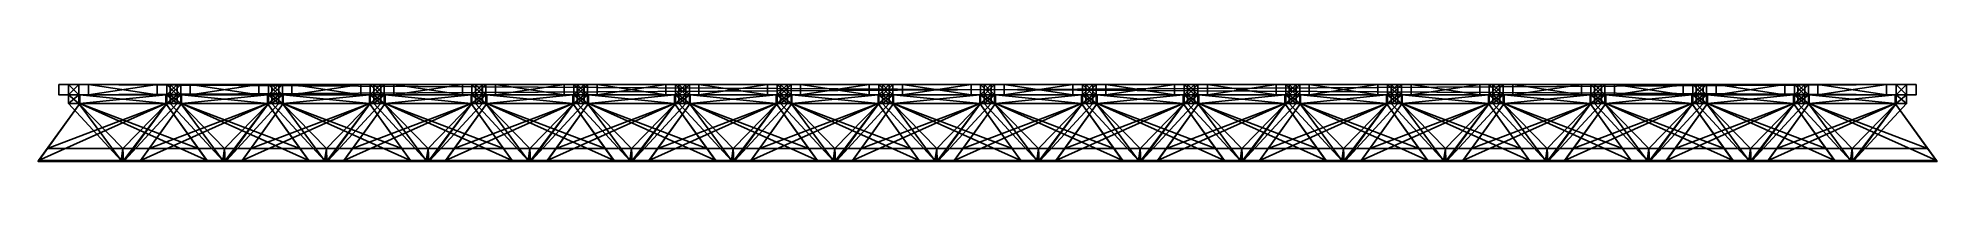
# Model space of a CAD drawing. Header units: millimetres. Extents: x 336 to 2520, y 421 to 510.
import ezdxf

# ---------------------------------------------------------------- set-up
doc = ezdxf.new("R2010")
doc.units = ezdxf.units.MM
doc.header["$LTSCALE"] = 25.4
doc.layers.get('0').update_dxf_attribs({"true_color": 0xffffff})
doc.layers.add('PET FELT', color=7, linetype='Continuous', true_color=0xaa4400)

# ---------------------------------------------------------------- blocks, each defined once
blk = doc.blocks.new('pozadina dragona')
at = {"layer": 'PET FELT', "color": 0}
for p, q in [((0, 12, -50), (0, 12, 3423)), ((0, 12, 3423), (2136, 12, 3423)), ((2136, 12, -50), (0, 12, -50)), ((0, 0, 3423), (0, 12, 3423)), ((0, 12, -50), (0, 12, 3423)), ((0, 0, -50), (0, 12, -50)), ((0, 12, 3423), (2136, 12, 3423)), ((0, 0, 3423), (0, 12, 3423)), ((0, 0, -50), (0, 12, -50)), ((2136, 12, -50), (0, 12, -50)), ((0, 0, -50), (0, 0, 3423)), ((2136, 0, -50), (0, 0, -50)), ((0, 0, 3423), (2136, 0, 3423)), ((0, 0, -50), (0, 0, 3423)), ((0, 0, 3423), (2136, 0, 3423)), ((2136, 0, -50), (0, 0, -50)), ((2136, 0, -50), (2136, 12, -50)), ((2136, 12, 3423), (2136, 12, -50)), ((2136, 0, 3423), (2136, 12, 3423)), ((2136, 12, 3423), (2136, 12, -50)), ((2136, 0, 3423), (2136, 12, 3423)), ((2136, 0, -50), (2136, 12, -50)), ((2136, 0, 3423), (2136, 0, -50)), ((2136, 0, 3423), (2136, 0, -50))]:
    blk.add_line(p, q, dxfattribs=at)
mesh = blk.add_polyface(dxfattribs=at)
corners = [(0, 12, 3423), (2136, 12, -50), (0, 12, -50), (2136, 12, 3423)]
mesh.append_faces([[corners[k] for k in face] for face in [(0, 1, 2), (1, 0, 3)]], dxfattribs={"vtx0": -1, "color": 0})
mesh = blk.add_polyface(dxfattribs=at)
corners = [(0, 12, 3423), (0, 0, -50), (0, 0, 3423), (0, 12, -50)]
mesh.append_faces([[corners[k] for k in face] for face in [(0, 1, 2), (1, 0, 3)]], dxfattribs={"vtx0": -1, "color": 0})
mesh = blk.add_polyface(dxfattribs=at)
corners = [(2136, 0, 3423), (0, 12, 3423), (0, 0, 3423), (2136, 12, 3423)]
mesh.append_faces([[corners[k] for k in face] for face in [(0, 1, 2), (1, 0, 3)]], dxfattribs={"vtx0": -1, "color": 0})
mesh = blk.add_polyface(dxfattribs=at)
corners = [(2136, 12, -50), (0, 0, -50), (0, 12, -50), (2136, 0, -50)]
mesh.append_faces([[corners[k] for k in face] for face in [(0, 1, 2), (1, 0, 3)]], dxfattribs={"vtx0": -1, "color": 0})
mesh = blk.add_polyface(dxfattribs=at)
corners = [(2136, 0, 3423), (0, 0, -50), (2136, 0, -50), (0, 0, 3423)]
mesh.append_faces([[corners[k] for k in face] for face in [(0, 1, 2), (1, 0, 3)]], dxfattribs={"vtx0": -1, "color": 0})
mesh = blk.add_polyface(dxfattribs=at)
corners = [(2136, 12, -50), (2136, 0, 3423), (2136, 0, -50), (2136, 12, 3423)]
mesh.append_faces([[corners[k] for k in face] for face in [(0, 1, 2), (1, 0, 3)]], dxfattribs={"vtx0": -1, "color": 0})
blk = doc.blocks.new('dragon pero')
at = {"color": 0}
for p, q in [((0, 76.7, 137.1), (0, 88.7, 137.1)), ((0, 88.7, 58.1), (0, 88.7, 137.1)), ((0, 76.7, 58.1), (0, 88.7, 58.1)), ((0, 76.7, 58.1), (0, 88.7, 58.1)), ((0, 88.7, 58.1), (12, 88.7, 58.1)), ((0, 88.7, 58.1), (12, 88.7, 58.1)), ((0, 88.7, 58.1), (0, 88.7, 137.1)), ((12, 88.7, 137.1), (0, 88.7, 137.1)), ((12, 88.7, 137.1), (0, 88.7, 137.1)), ((0, 76.7, 137.1), (0, 88.7, 137.1)), ((12, 76.7, 58.1), (12, 88.7, 58.1)), ((12, 88.7, 137.1), (12, 88.7, 58.1)), ((12, 76.7, 137.1), (12, 88.7, 137.1)), ((12, 76.7, 58.1), (12, 88.7, 58.1)), ((12, 88.7, 137.1), (12, 88.7, 58.1)), ((12, 76.7, 137.1), (12, 88.7, 137.1)), ((113, 76.7, 137.1), (113, 88.7, 137.1)), ((113, 88.7, 58.1), (113, 88.7, 137.1)), ((113, 76.7, 58.1), (113, 88.7, 58.1)), ((113, 88.7, 58.1), (113, 88.7, 137.1)), ((125, 88.7, 137.1), (113, 88.7, 137.1)), ((113, 88.7, 58.1), (125, 88.7, 58.1)), ((113, 76.7, 58.1), (113, 88.7, 58.1)), ((113, 88.7, 58.1), (125, 88.7, 58.1)), ((125, 88.7, 137.1), (113, 88.7, 137.1)), ((113, 76.7, 137.1), (113, 88.7, 137.1)), ((125, 76.7, 58.1), (125, 88.7, 58.1)), ((125, 88.7, 58.1), (125, 88.7, 137.1)), ((125, 76.7, 137.1), (125, 88.7, 137.1)), ((125, 88.7, 58.1), (125, 88.7, 137.1)), ((125, 76.7, 58.1), (125, 88.7, 58.1)), ((125, 76.7, 137.1), (125, 88.7, 137.1)), ((0, 76.7, 48.1), (0, 76.7, 58.1)), ((0, 76.7, 58.1), (12, 76.7, 58.1)), ((0, 76.7, 48.1), (12, 76.7, 48.1)), ((12, 76.7, 137.1), (0, 76.7, 137.1)), ((0, 76.7, 137.1), (0, 76.7, 147.1)), ((12, 76.7, 147.1), (0, 76.7, 147.1)), ((0, 66.7, 48.1), (0, 76.7, 48.1)), ((0, 76.7, 48.1), (12, 76.7, 48.1)), ((12, 76.7, 147.1), (0, 76.7, 147.1)), ((0, 66.7, 147.1), (0, 76.7, 147.1)), ((0, 66.7, 147.1), (0, 76.7, 147.1)), ((0, 76.7, 137.1), (0, 76.7, 147.1)), ((0, 76.7, 48.1), (0, 76.7, 58.1)), ((0, 66.7, 48.1), (0, 76.7, 48.1)), ((0, 76.7, 58.1), (12, 76.7, 58.1)), ((12, 76.7, 137.1), (0, 76.7, 137.1)), ((0, 66.7, 147.1), (60.5, 0.9, 194.5)), ((12, 66.7, 147.1), (0, 66.7, 147.1)), ((0, 66.7, 48.1), (12, 66.7, 48.1)), ((12, 66.7, 147.1), (0, 66.7, 147.1)), ((0, 66.7, 48.1), (0, 66.7, 147.1)), ((60.5, 0.9, 0.7), (0, 66.7, 48.1)), ((0, 66.7, 48.1), (12, 66.7, 48.1)), ((60.5, 0.9, 0.7), (0, 66.7, 48.1)), ((0, 66.7, 147.1), (60.5, 0.9, 194.5)), ((0, 66.7, 48.1), (0, 66.7, 147.1)), ((12, 76.7, 58.1), (12, 76.7, 48.1)), ((12, 76.7, 147.1), (12, 76.7, 137.1)), ((12, 66.7, 48.1), (12, 76.7, 48.1)), ((12, 66.7, 147.1), (12, 76.7, 147.1)), ((12, 66.7, 48.1), (12, 76.7, 48.1)), ((12, 76.7, 58.1), (12, 76.7, 48.1)), ((12, 76.7, 147.1), (12, 76.7, 137.1)), ((12, 66.7, 147.1), (12, 76.7, 147.1)), ((12, 66.7, 147.1), (62.5, 15, 184.3)), ((12, 66.7, 147.1), (12, 66.7, 48.1)), ((12, 66.7, 147.1), (62.5, 15, 184.3)), ((62.5, 15, 10.8), (12, 66.7, 48.1)), ((12, 66.7, 147.1), (12, 66.7, 48.1)), ((62.5, 15, 10.8), (12, 66.7, 48.1)), ((62.5, 15, 184.3), (113, 66.7, 147.1)), ((113, 66.7, 48.1), (62.5, 15, 10.8)), ((62.5, 15, 184.3), (113, 66.7, 147.1)), ((113, 66.7, 48.1), (62.5, 15, 10.8)), ((64.5, 0.9, 194.5), (125, 66.7, 147.1)), ((64.5, 0.9, 0.7), (125, 66.7, 48.1)), ((64.5, 0.9, 194.5), (125, 66.7, 147.1)), ((64.5, 0.9, 0.7), (125, 66.7, 48.1)), ((125, 76.7, 137.1), (113, 76.7, 137.1)), ((113, 76.7, 137.1), (113, 76.7, 147.1)), ((125, 76.7, 147.1), (113, 76.7, 147.1)), ((113, 76.7, 48.1), (113, 76.7, 58.1)), ((113, 76.7, 58.1), (125, 76.7, 58.1)), ((113, 76.7, 48.1), (125, 76.7, 48.1)), ((113, 66.7, 147.1), (113, 76.7, 147.1)), ((113, 76.7, 137.1), (113, 76.7, 147.1)), ((113, 76.7, 48.1), (113, 76.7, 58.1)), ((113, 66.7, 48.1), (113, 76.7, 48.1)), ((125, 76.7, 147.1), (113, 76.7, 147.1)), ((113, 66.7, 147.1), (113, 76.7, 147.1)), ((113, 66.7, 48.1), (113, 76.7, 48.1)), ((113, 76.7, 48.1), (125, 76.7, 48.1)), ((113, 76.7, 58.1), (125, 76.7, 58.1)), ((125, 76.7, 137.1), (113, 76.7, 137.1)), ((125, 66.7, 147.1), (113, 66.7, 147.1)), ((113, 66.7, 48.1), (113, 66.7, 147.1)), ((125, 66.7, 147.1), (113, 66.7, 147.1)), ((113, 66.7, 48.1), (125, 66.7, 48.1)), ((113, 66.7, 48.1), (113, 66.7, 147.1)), ((113, 66.7, 48.1), (125, 66.7, 48.1)), ((125, 76.7, 137.1), (125, 76.7, 147.1)), ((125, 76.7, 48.1), (125, 76.7, 58.1)), ((125, 66.7, 48.1), (125, 76.7, 48.1)), ((125, 76.7, 48.1), (125, 76.7, 58.1)), ((125, 76.7, 137.1), (125, 76.7, 147.1)), ((125, 66.7, 147.1), (125, 76.7, 147.1)), ((125, 66.7, 147.1), (125, 76.7, 147.1)), ((125, 66.7, 48.1), (125, 76.7, 48.1)), ((125, 66.7, 48.1), (125, 66.7, 147.1)), ((125, 66.7, 48.1), (125, 66.7, 147.1)), ((60.5, 0.9, 194.5), (61.1, 0.4, 194.8)), ((61.1, 0.4, 0.3), (60.5, 0.9, 0.7)), ((60.5, 0.9, 0.7), (60.5, 0.9, 194.5)), ((60.5, 0.9, 0.7), (60.5, 0.9, 194.5)), ((61.1, 0.4, 0.3), (60.5, 0.9, 0.7)), ((60.5, 0.9, 194.5), (61.1, 0.4, 194.8)), ((61.1, 0.4, 194.8), (61.8, 0.1, 195.1)), ((61.8, 0.1, 0.1), (61.1, 0.4, 0.3)), ((61.1, 0.4, 194.8), (61.1, 0.4, 0.3)), ((61.1, 0.4, 194.8), (61.1, 0.4, 0.3)), ((61.8, 0.1, 0.1), (61.1, 0.4, 0.3)), ((61.1, 0.4, 194.8), (61.8, 0.1, 195.1)), ((61.8, 0.1, 195.1), (62.5, 0, 195.1)), ((62.5, 0), (61.8, 0.1, 0.1)), ((61.8, 0.1, 195.1), (61.8, 0.1, 0.1)), ((61.8, 0.1, 195.1), (61.8, 0.1, 0.1)), ((62.5, 0), (61.8, 0.1, 0.1)), ((61.8, 0.1, 195.1), (62.5, 0, 195.1)), ((62.5, 15, 10.8), (62.5, 15, 184.3)), ((62.5, 15, 10.8), (62.5, 15, 184.3)), ((62.5, 0, 195.1), (63.2, 0.1, 195.1)), ((63.2, 0.1, 0.1), (62.5, 0)), ((63.2, 0.1, 0.1), (62.5, 0)), ((62.5, 0, 195.1), (63.2, 0.1, 195.1)), ((62.5, 0, 195.1), (62.5, 0)), ((62.5, 0, 195.1), (62.5, 0)), ((63.2, 0.1, 195.1), (63.9, 0.4, 194.8)), ((63.9, 0.4, 0.3), (63.2, 0.1, 0.1)), ((63.9, 0.4, 0.3), (63.2, 0.1, 0.1)), ((63.2, 0.1, 195.1), (63.9, 0.4, 194.8)), ((63.2, 0.1, 195.1), (63.2, 0.1, 0.1)), ((63.2, 0.1, 195.1), (63.2, 0.1, 0.1)), ((63.9, 0.4, 194.8), (64.5, 0.9, 194.5)), ((64.5, 0.9, 0.7), (63.9, 0.4, 0.3)), ((64.5, 0.9, 0.7), (63.9, 0.4, 0.3)), ((63.9, 0.4, 194.8), (64.5, 0.9, 194.5)), ((63.9, 0.4, 194.8), (63.9, 0.4, 0.3)), ((63.9, 0.4, 194.8), (63.9, 0.4, 0.3)), ((64.5, 0.9, 194.5), (64.5, 0.9, 0.7)), ((64.5, 0.9, 194.5), (64.5, 0.9, 0.7))]:
    blk.add_line(p, q, dxfattribs=at)
mesh = blk.add_polyface(dxfattribs=at)
corners = [(0, 88.7, 137.1), (0, 76.7, 58.1), (0, 76.7, 137.1), (0, 88.7, 58.1), (0, 76.7, 147.1), (0, 66.7, 48.1), (0, 66.7, 147.1), (0, 76.7, 48.1)]
mesh.append_faces([[corners[k] for k in face] for face in [(1, 0, 3), (4, 5, 6)]], dxfattribs={"vtx0": -1, "color": 0})
mesh.append_faces([[corners[k] for k in face] for face in [(0, 1, 2), (5, 4, 7), (7, 2, 1)]], dxfattribs={"vtx0": -1, "vtx1": -1, "color": 0})
mesh.append_faces([[corners[k] for k in face] for face in [(7, 4, 2)]], dxfattribs={"vtx0": -1, "vtx2": -1, "color": 0})
mesh = blk.add_polyface(dxfattribs=at)
corners = [(12, 88.7, 58.1), (0, 76.7, 58.1), (0, 88.7, 58.1), (12, 76.7, 58.1)]
mesh.append_faces([[corners[k] for k in face] for face in [(0, 1, 2), (1, 0, 3)]], dxfattribs={"vtx0": -1, "color": 0})
mesh = blk.add_polyface(dxfattribs=at)
corners = [(0, 88.7, 137.1), (12, 88.7, 58.1), (0, 88.7, 58.1), (12, 88.7, 137.1)]
mesh.append_faces([[corners[k] for k in face] for face in [(0, 1, 2), (1, 0, 3)]], dxfattribs={"vtx0": -1, "color": 0})
mesh = blk.add_polyface(dxfattribs=at)
corners = [(12, 76.7, 137.1), (0, 88.7, 137.1), (0, 76.7, 137.1), (12, 88.7, 137.1)]
mesh.append_faces([[corners[k] for k in face] for face in [(0, 1, 2), (1, 0, 3)]], dxfattribs={"vtx0": -1, "color": 0})
mesh = blk.add_polyface(dxfattribs=at)
corners = [(12, 88.7, 58.1), (12, 76.7, 137.1), (12, 76.7, 58.1), (12, 88.7, 137.1), (12, 76.7, 48.1), (12, 66.7, 147.1), (12, 66.7, 48.1), (12, 76.7, 147.1)]
mesh.append_faces([[corners[k] for k in face] for face in [(1, 0, 3), (4, 5, 6)]], dxfattribs={"vtx0": -1, "color": 0})
mesh.append_faces([[corners[k] for k in face] for face in [(0, 1, 2), (5, 4, 7), (7, 2, 1)]], dxfattribs={"vtx0": -1, "vtx1": -1, "color": 0})
mesh.append_faces([[corners[k] for k in face] for face in [(7, 4, 2)]], dxfattribs={"vtx0": -1, "vtx2": -1, "color": 0})
mesh = blk.add_polyface(dxfattribs=at)
corners = [(113, 88.7, 137.1), (113, 76.7, 58.1), (113, 76.7, 137.1), (113, 88.7, 58.1), (113, 76.7, 147.1), (113, 66.7, 48.1), (113, 66.7, 147.1), (113, 76.7, 48.1)]
mesh.append_faces([[corners[k] for k in face] for face in [(1, 0, 3), (4, 5, 6)]], dxfattribs={"vtx0": -1, "color": 0})
mesh.append_faces([[corners[k] for k in face] for face in [(0, 1, 2), (5, 4, 7), (7, 2, 1)]], dxfattribs={"vtx0": -1, "vtx1": -1, "color": 0})
mesh.append_faces([[corners[k] for k in face] for face in [(7, 4, 2)]], dxfattribs={"vtx0": -1, "vtx2": -1, "color": 0})
mesh = blk.add_polyface(dxfattribs=at)
corners = [(113, 88.7, 137.1), (125, 88.7, 58.1), (113, 88.7, 58.1), (125, 88.7, 137.1)]
mesh.append_faces([[corners[k] for k in face] for face in [(0, 1, 2), (1, 0, 3)]], dxfattribs={"vtx0": -1, "color": 0})
mesh = blk.add_polyface(dxfattribs=at)
corners = [(125, 88.7, 58.1), (113, 76.7, 58.1), (113, 88.7, 58.1), (125, 76.7, 58.1)]
mesh.append_faces([[corners[k] for k in face] for face in [(0, 1, 2), (1, 0, 3)]], dxfattribs={"vtx0": -1, "color": 0})
mesh = blk.add_polyface(dxfattribs=at)
corners = [(125, 76.7, 137.1), (113, 88.7, 137.1), (113, 76.7, 137.1), (125, 88.7, 137.1)]
mesh.append_faces([[corners[k] for k in face] for face in [(0, 1, 2), (1, 0, 3)]], dxfattribs={"vtx0": -1, "color": 0})
mesh = blk.add_polyface(dxfattribs=at)
corners = [(125, 88.7, 58.1), (125, 76.7, 137.1), (125, 76.7, 58.1), (125, 88.7, 137.1), (125, 76.7, 48.1), (125, 66.7, 147.1), (125, 66.7, 48.1), (125, 76.7, 147.1)]
mesh.append_faces([[corners[k] for k in face] for face in [(1, 0, 3), (4, 5, 6)]], dxfattribs={"vtx0": -1, "color": 0})
mesh.append_faces([[corners[k] for k in face] for face in [(0, 1, 2), (5, 4, 7), (7, 2, 1)]], dxfattribs={"vtx0": -1, "vtx1": -1, "color": 0})
mesh.append_faces([[corners[k] for k in face] for face in [(7, 4, 2)]], dxfattribs={"vtx0": -1, "vtx2": -1, "color": 0})
mesh = blk.add_polyface(dxfattribs=at)
corners = [(0, 76.7, 58.1), (12, 76.7, 48.1), (0, 76.7, 48.1), (12, 76.7, 58.1)]
mesh.append_faces([[corners[k] for k in face] for face in [(0, 1, 2), (1, 0, 3)]], dxfattribs={"vtx0": -1, "color": 0})
mesh = blk.add_polyface(dxfattribs=at)
corners = [(0, 76.7, 147.1), (12, 76.7, 137.1), (0, 76.7, 137.1), (12, 76.7, 147.1)]
mesh.append_faces([[corners[k] for k in face] for face in [(0, 1, 2), (1, 0, 3)]], dxfattribs={"vtx0": -1, "color": 0})
mesh = blk.add_polyface(dxfattribs=at)
corners = [(12, 76.7, 48.1), (0, 66.7, 48.1), (0, 76.7, 48.1), (12, 66.7, 48.1)]
mesh.append_faces([[corners[k] for k in face] for face in [(0, 1, 2), (1, 0, 3)]], dxfattribs={"vtx0": -1, "color": 0})
mesh = blk.add_polyface(dxfattribs=at)
corners = [(12, 66.7, 147.1), (0, 76.7, 147.1), (0, 66.7, 147.1), (12, 76.7, 147.1)]
mesh.append_faces([[corners[k] for k in face] for face in [(0, 1, 2), (1, 0, 3)]], dxfattribs={"vtx0": -1, "color": 0})
mesh = blk.add_polyface(dxfattribs=at)
corners = [(60.5, 0.9, 194.5), (12, 66.7, 147.1), (0, 66.7, 147.1), (62.5, 15, 184.3), (61.1, 0.4, 194.8), (61.8, 0.1, 195.1), (62.5, 0, 195.1), (63.2, 0.1, 195.1), (113, 66.7, 147.1), (63.9, 0.4, 194.8), (64.5, 0.9, 194.5), (125, 66.7, 147.1)]
mesh.append_faces([[corners[k] for k in face] for face in [(0, 1, 2), (8, 10, 11)]], dxfattribs={"vtx0": -1, "color": 0})
mesh.append_faces([[corners[k] for k in face] for face in [(1, 0, 3), (3, 7, 8)]], dxfattribs={"vtx0": -1, "vtx1": -1, "color": 0})
mesh.append_faces([[corners[k] for k in face] for face in [(3, 0, 4), (3, 4, 5), (3, 5, 6), (3, 6, 7), (8, 7, 9), (8, 9, 10)]], dxfattribs={"vtx0": -1, "vtx2": -1, "color": 0})
mesh = blk.add_polyface(dxfattribs=at)
corners = [(12, 66.7, 48.1), (60.5, 0.9, 0.7), (0, 66.7, 48.1), (62.5, 15, 10.8), (61.1, 0.4, 0.3), (61.8, 0.1, 0.1), (62.5, 0), (113, 66.7, 48.1), (63.2, 0.1, 0.1), (63.9, 0.4, 0.3), (64.5, 0.9, 0.7), (125, 66.7, 48.1)]
mesh.append_faces([[corners[k] for k in face] for face in [(0, 1, 2), (10, 7, 11)]], dxfattribs={"vtx0": -1, "color": 0})
mesh.append_faces([[corners[k] for k in face] for face in [(1, 3, 4), (4, 3, 5), (5, 3, 6), (6, 7, 8), (8, 7, 9), (9, 7, 10)]], dxfattribs={"vtx0": -1, "vtx1": -1, "color": 0})
mesh.append_faces([[corners[k] for k in face] for face in [(1, 0, 3), (6, 3, 7)]], dxfattribs={"vtx0": -1, "vtx2": -1, "color": 0})
mesh = blk.add_polyface(dxfattribs=at)
corners = [(0, 66.7, 147.1), (60.5, 0.9, 0.7), (60.5, 0.9, 194.5), (0, 66.7, 48.1)]
mesh.append_faces([[corners[k] for k in face] for face in [(0, 1, 2), (1, 0, 3)]], dxfattribs={"vtx0": -1, "color": 0})
mesh = blk.add_polyface(dxfattribs=at)
corners = [(12, 66.7, 48.1), (62.5, 15, 184.3), (62.5, 15, 10.8), (12, 66.7, 147.1)]
mesh.append_faces([[corners[k] for k in face] for face in [(0, 1, 2), (1, 0, 3)]], dxfattribs={"vtx0": -1, "color": 0})
mesh = blk.add_polyface(dxfattribs=at)
corners = [(113, 66.7, 147.1), (62.5, 15, 10.8), (62.5, 15, 184.3), (113, 66.7, 48.1)]
mesh.append_faces([[corners[k] for k in face] for face in [(0, 1, 2), (1, 0, 3)]], dxfattribs={"vtx0": -1, "color": 0})
mesh = blk.add_polyface(dxfattribs=at)
corners = [(125, 66.7, 48.1), (64.5, 0.9, 194.5), (64.5, 0.9, 0.7), (125, 66.7, 147.1)]
mesh.append_faces([[corners[k] for k in face] for face in [(0, 1, 2), (1, 0, 3)]], dxfattribs={"vtx0": -1, "color": 0})
mesh = blk.add_polyface(dxfattribs=at)
corners = [(113, 76.7, 147.1), (125, 76.7, 137.1), (113, 76.7, 137.1), (125, 76.7, 147.1)]
mesh.append_faces([[corners[k] for k in face] for face in [(0, 1, 2), (1, 0, 3)]], dxfattribs={"vtx0": -1, "color": 0})
mesh = blk.add_polyface(dxfattribs=at)
corners = [(113, 76.7, 48.1), (125, 76.7, 58.1), (125, 76.7, 48.1), (113, 76.7, 58.1)]
mesh.append_faces([[corners[k] for k in face] for face in [(0, 1, 2), (1, 0, 3)]], dxfattribs={"vtx0": -1, "color": 0})
mesh = blk.add_polyface(dxfattribs=at)
corners = [(125, 66.7, 147.1), (113, 76.7, 147.1), (113, 66.7, 147.1), (125, 76.7, 147.1)]
mesh.append_faces([[corners[k] for k in face] for face in [(0, 1, 2), (1, 0, 3)]], dxfattribs={"vtx0": -1, "color": 0})
mesh = blk.add_polyface(dxfattribs=at)
corners = [(125, 76.7, 48.1), (113, 66.7, 48.1), (113, 76.7, 48.1), (125, 66.7, 48.1)]
mesh.append_faces([[corners[k] for k in face] for face in [(0, 1, 2), (1, 0, 3)]], dxfattribs={"vtx0": -1, "color": 0})
mesh = blk.add_polyface(dxfattribs=at)
corners = [(61.1, 0.4, 194.8), (60.5, 0.9, 0.7), (61.1, 0.4, 0.3), (60.5, 0.9, 194.5)]
mesh.append_faces([[corners[k] for k in face] for face in [(0, 1, 2), (1, 0, 3)]], dxfattribs={"vtx0": -1, "color": 0})
mesh = blk.add_polyface(dxfattribs=at)
corners = [(61.8, 0.1, 195.1), (61.1, 0.4, 0.3), (61.8, 0.1, 0.1), (61.1, 0.4, 194.8)]
mesh.append_faces([[corners[k] for k in face] for face in [(0, 1, 2), (1, 0, 3)]], dxfattribs={"vtx0": -1, "color": 0})
mesh = blk.add_polyface(dxfattribs=at)
corners = [(62.5, 0, 195.1), (61.8, 0.1, 0.1), (62.5, 0), (61.8, 0.1, 195.1)]
mesh.append_faces([[corners[k] for k in face] for face in [(0, 1, 2), (1, 0, 3)]], dxfattribs={"vtx0": -1, "color": 0})
mesh = blk.add_polyface(dxfattribs=at)
corners = [(63.2, 0.1, 0.1), (62.5, 0, 195.1), (62.5, 0), (63.2, 0.1, 195.1)]
mesh.append_faces([[corners[k] for k in face] for face in [(0, 1, 2), (1, 0, 3)]], dxfattribs={"vtx0": -1, "color": 0})
mesh = blk.add_polyface(dxfattribs=at)
corners = [(63.9, 0.4, 0.3), (63.2, 0.1, 195.1), (63.2, 0.1, 0.1), (63.9, 0.4, 194.8)]
mesh.append_faces([[corners[k] for k in face] for face in [(0, 1, 2), (1, 0, 3)]], dxfattribs={"vtx0": -1, "color": 0})
mesh = blk.add_polyface(dxfattribs=at)
corners = [(64.5, 0.9, 0.7), (63.9, 0.4, 194.8), (63.9, 0.4, 0.3), (64.5, 0.9, 194.5)]
mesh.append_faces([[corners[k] for k in face] for face in [(0, 1, 2), (1, 0, 3)]], dxfattribs={"vtx0": -1, "color": 0})
blk = doc.blocks.new('Group#54')
at = {"layer": 'PET FELT', "color": 0, "extrusion": (1, 0, -2.22045e-16), "rotation": 270}
for p in [(0, 3319.1), (0, 2617.1), (0, 3085.1), (0, 2851.1), (0, 277.1), (0, 1213.1), (0, 745.1), (0, 1915.1), (0, 511.1), (0, 1681.1), (0, 2383.1), (0, 2149.1), (0, 979.1), (0, 1447.1), (0, 2734.1, 117), (0, 2968.1, 117), (0, 2500.1, 117), (0, 3436.1, 117), (0, 3202.1, 117), (0, 628.1, 117), (0, 2032.1, 117), (0, 1564.1, 117), (0, 2266.1, 117), (0, 1096.1, 117), (0, 1330.1, 117), (0, 862.1, 117), (0, 160.1, 117), (0, 1798.1, 117), (0, 394.1, 117), (0, 3085.1, 234), (0, 2851.1, 234), (0, 2617.1, 234), (0, 3319.1, 234), (0, 979.1, 234), (0, 1213.1, 234), (0, 1915.1, 234), (0, 1681.1, 234), (0, 511.1, 234), (0, 277.1, 234), (0, 2149.1, 234), (0, 2383.1, 234), (0, 745.1, 234), (0, 1447.1, 234), (0, 3202.1, 351), (0, 2968.1, 351), (0, 2500.1, 351), (0, 2734.1, 351), (0, 3436.1, 351), (0, 862.1, 351), (0, 2032.1, 351), (0, 1798.1, 351), (0, 1096.1, 351), (0, 394.1, 351), (0, 1330.1, 351), (0, 628.1, 351), (0, 2266.1, 351), (0, 1564.1, 351), (0, 160.1, 351), (0, 3085.1, 468), (0, 2617.1, 468), (0, 2851.1, 468), (0, 3319.1, 468), (0, 2383.1, 468), (0, 1213.1, 468), (0, 2149.1, 468), (0, 745.1, 468), (0, 1915.1, 468), (0, 1447.1, 468), (0, 1681.1, 468), (0, 277.1, 468), (0, 511.1, 468), (0, 979.1, 468), (0, 2734.1, 585), (0, 2500.1, 585), (0, 2968.1, 585), (0, 3202.1, 585), (0, 3436.1, 585), (0, 1798.1, 585), (0, 1564.1, 585), (0, 394.1, 585), (0, 160.1, 585), (0, 862.1, 585), (0, 1096.1, 585), (0, 2032.1, 585), (0, 2266.1, 585), (0, 628.1, 585), (0, 1330.1, 585), (0, 3085.1, 702), (0, 2617.1, 702), (0, 2851.1, 702), (0, 3319.1, 702), (0, 1213.1, 702), (0, 1681.1, 702), (0, 1447.1, 702), (0, 2383.1, 702), (0, 1915.1, 702), (0, 277.1, 702), (0, 511.1, 702), (0, 2149.1, 702), (0, 745.1, 702), (0, 979.1, 702)]:
    blk.add_blockref('dragon pero', p, dxfattribs=at)
at = {"layer": 'PET FELT', "color": 0}
for p in [(35.1, 0, 2808), (35.1, 0, 3042), (35.1, 0, 2574), (35.1, 0, 3276), (35.1, 0, 2340), (35.1, 0, 2106), (35.1, 0, 702), (35.1, 0, 1404), (35.1, 0, 234), (35.1, 0, 1170), (35.1, 0, 1638), (35.1, 0, 468), (35.1, 0), (35.1, 0, 1872), (35.1, 0, 936), (152.1, 0, 2925), (152.1, 0, 2457), (152.1, 0, 2691), (152.1, 0, 3159), (152.1, 0, 585), (152.1, 0, 1989), (152.1, 0, 1053), (152.1, 0, 1521), (152.1, 0, 2223), (152.1, 0, 1287), (152.1, 0, 819), (152.1, 0, 1755), (152.1, 0, 117), (152.1, 0, 351), (269.1, 0, 3042), (269.1, 0, 2808), (269.1, 0, 2574), (269.1, 0, 3276), (269.1, 0, 2340), (269.1, 0, 1170), (269.1, 0, 468), (269.1, 0, 702), (269.1, 0, 234), (269.1, 0, 1872), (269.1, 0, 1404), (269.1, 0, 1638), (269.1, 0, 2106), (269.1, 0, 936), (269.1, 0), (386.1, 0, 2691), (386.1, 0, 2925), (386.1, 0, 3159), (386.1, 0, 1755), (386.1, 0, 1287), (386.1, 0, 117), (386.1, 0, 2223), (386.1, 0, 1053), (386.1, 0, 585), (386.1, 0, 351), (386.1, 0, 819), (386.1, 0, 1521), (386.1, 0, 1989), (386.1, 0, 2457), (503.1, 0, 2574), (503.1, 0, 3042), (503.1, 0, 2808), (503.1, 0, 3276), (503.1, 0, 1638), (503.1, 0, 468), (503.1, 0), (503.1, 0, 1404), (503.1, 0, 1872), (503.1, 0, 2340), (503.1, 0, 1170), (503.1, 0, 702), (503.1, 0, 234), (503.1, 0, 936), (503.1, 0, 2106), (620.1, 0, 2925), (620.1, 0, 2691), (620.1, 0, 3159), (620.1, 0, 1989), (620.1, 0, 819), (620.1, 0, 1287), (620.1, 0, 351), (620.1, 0, 585), (620.1, 0, 117), (620.1, 0, 1755), (620.1, 0, 2223), (620.1, 0, 1053), (620.1, 0, 1521), (620.1, 0, 2457), (737.1, 0, 2574), (737.1, 0, 2808), (737.1, 0, 3042), (737.1, 0, 3276), (737.1, 0, 1638), (737.1, 0, 702), (737.1, 0, 1404), (737.1, 0, 936), (737.1, 0, 468), (737.1, 0, 1170), (737.1, 0, 1872), (737.1, 0), (737.1, 0, 2106), (737.1, 0, 234), (737.1, 0, 2340)]:
    blk.add_blockref('dragon pero', p, dxfattribs=at)
blk = doc.blocks.new('Group#61')
at = {"layer": 'PET FELT', "color": 0, "extrusion": (1, 0, -2.22045e-16), "rotation": 270}
for p in [(0, 1447.1), (0, 511.1), (0, 1681.1), (0, 277.1), (0, 2617.1), (0, 3319.1), (0, 2851.1), (0, 3085.1), (0, 2383.1), (0, 745.1), (0, 1915.1), (0, 2149.1), (0, 1213.1), (0, 979.1), (0, 1330.1, 117), (0, 1564.1, 117), (0, 2032.1, 117), (0, 1798.1, 117), (0, 2266.1, 117), (0, 394.1, 117), (0, 628.1, 117), (0, 1096.1, 117), (0, 2500.1, 117), (0, 3436.1, 117), (0, 862.1, 117), (0, 160.1, 117), (0, 2968.1, 117), (0, 2734.1, 117), (0, 3202.1, 117), (0, 979.1, 234), (0, 277.1, 234), (0, 2149.1, 234), (0, 511.1, 234), (0, 1681.1, 234), (0, 1213.1, 234), (0, 2383.1, 234), (0, 745.1, 234), (0, 2851.1, 234), (0, 1915.1, 234), (0, 1447.1, 234), (0, 3085.1, 234), (0, 3319.1, 234), (0, 2617.1, 234), (0, 2500.1, 351), (0, 2968.1, 351), (0, 2734.1, 351), (0, 3436.1, 351), (0, 3202.1, 351), (0, 1330.1, 351), (0, 394.1, 351), (0, 628.1, 351), (0, 160.1, 351), (0, 2032.1, 351), (0, 1096.1, 351), (0, 1798.1, 351), (0, 862.1, 351), (0, 2266.1, 351), (0, 1564.1, 351), (0, 3319.1, 468), (0, 3085.1, 468), (0, 2851.1, 468), (0, 2617.1, 468), (0, 2383.1, 468), (0, 979.1, 468), (0, 1915.1, 468), (0, 1681.1, 468), (0, 1213.1, 468), (0, 511.1, 468), (0, 277.1, 468), (0, 2149.1, 468), (0, 1447.1, 468), (0, 745.1, 468), (0, 2968.1, 585), (0, 2500.1, 585), (0, 2734.1, 585), (0, 3202.1, 585), (0, 3436.1, 585), (0, 394.1, 585), (0, 160.1, 585), (0, 1798.1, 585), (0, 628.1, 585), (0, 1330.1, 585), (0, 1096.1, 585), (0, 2032.1, 585), (0, 862.1, 585), (0, 1564.1, 585), (0, 2266.1, 585)]:
    blk.add_blockref('dragon pero', p, dxfattribs=at)
at = {"layer": 'PET FELT', "color": 0}
for p in [(35.1, 0, 1170), (35.1, 0, 3276), (35.1, 0, 3042), (35.1, 0, 1404), (35.1, 0, 2106), (35.1, 0, 936), (35.1, 0, 2340), (35.1, 0, 234), (35.1, 0, 1872), (35.1, 0, 2574), (35.1, 0), (35.1, 0, 2808), (35.1, 0, 468), (35.1, 0, 702), (35.1, 0, 1638), (152.1, 0, 2223), (152.1, 0, 117), (152.1, 0, 2457), (152.1, 0, 351), (152.1, 0, 2691), (152.1, 0, 3159), (152.1, 0, 1053), (152.1, 0, 1287), (152.1, 0, 1989), (152.1, 0, 1521), (152.1, 0, 819), (152.1, 0, 2925), (152.1, 0, 1755), (152.1, 0, 585), (269.1, 0, 936), (269.1, 0, 3042), (269.1, 0, 234), (269.1, 0, 1404), (269.1, 0, 2340), (269.1, 0, 702), (269.1, 0, 2106), (269.1, 0, 1638), (269.1, 0), (269.1, 0, 2808), (269.1, 0, 2574), (269.1, 0, 3276), (269.1, 0, 1872), (269.1, 0, 1170), (269.1, 0, 468), (386.1, 0, 2457), (386.1, 0, 2691), (386.1, 0, 2925), (386.1, 0, 3159), (386.1, 0, 2223), (386.1, 0, 1053), (386.1, 0, 351), (386.1, 0, 1287), (386.1, 0, 1755), (386.1, 0, 1989), (386.1, 0, 117), (386.1, 0, 819), (386.1, 0, 1521), (386.1, 0, 585), (503.1, 0, 2808), (503.1, 0, 3042), (503.1, 0, 2574), (503.1, 0, 3276), (503.1, 0, 2340), (503.1, 0, 1170), (503.1, 0, 936), (503.1, 0, 468), (503.1, 0, 234), (503.1, 0, 1872), (503.1, 0, 2106), (503.1, 0), (503.1, 0, 702), (503.1, 0, 1404), (503.1, 0, 1638), (620.1, 0, 2691), (620.1, 0, 3159), (620.1, 0, 2925), (620.1, 0, 2457), (620.1, 0, 1053), (620.1, 0, 2223), (620.1, 0, 1521), (620.1, 0, 117), (620.1, 0, 585), (620.1, 0, 1755), (620.1, 0, 819), (620.1, 0, 1287), (620.1, 0, 351), (620.1, 0, 1989)]:
    blk.add_blockref('dragon pero', p, dxfattribs=at)
blk = doc.blocks.new('Group#62')
at = {"layer": 'PET FELT', "color": 0, "extrusion": (1, 0, -2.22045e-16), "rotation": 270}
for p in [(0, 862.1), (0, 1564.1), (0, 2032.1), (0, 394.1), (0, 628.1), (0, 1798.1), (0, 3202.1), (0, 1330.1), (0, 1096.1), (0, 160.1), (0, 2266.1), (0, 3436.1), (0, 2734.1), (0, 2500.1), (0, 2968.1), (0, 1213.1, 117), (0, 1681.1, 117), (0, 511.1, 117), (0, 1915.1, 117), (0, 277.1, 117), (0, 1447.1, 117), (0, 2149.1, 117), (0, 979.1, 117), (0, 2383.1, 117), (0, 745.1, 117), (0, 3319.1, 117), (0, 3085.1, 117), (0, 2851.1, 117), (0, 2617.1, 117), (0, 1330.1, 234), (0, 1564.1, 234), (0, 160.1, 234), (0, 2734.1, 234), (0, 1096.1, 234), (0, 3436.1, 234), (0, 2266.1, 234), (0, 628.1, 234), (0, 2968.1, 234), (0, 2032.1, 234), (0, 3202.1, 234), (0, 2500.1, 234), (0, 394.1, 234), (0, 862.1, 234), (0, 1798.1, 234), (0, 979.1, 351), (0, 2149.1, 351), (0, 2617.1, 351), (0, 2851.1, 351), (0, 2383.1, 351), (0, 1447.1, 351), (0, 3319.1, 351), (0, 745.1, 351), (0, 277.1, 351), (0, 3085.1, 351), (0, 511.1, 351), (0, 1681.1, 351), (0, 1213.1, 351), (0, 1915.1, 351), (0, 394.1, 468), (0, 1564.1, 468), (0, 862.1, 468), (0, 3202.1, 468), (0, 2500.1, 468), (0, 628.1, 468), (0, 160.1, 468), (0, 1798.1, 468), (0, 2266.1, 468), (0, 2968.1, 468), (0, 2734.1, 468), (0, 3436.1, 468), (0, 1096.1, 468), (0, 2032.1, 468), (0, 1330.1, 468)]:
    blk.add_blockref('dragon pero', p, dxfattribs=at)
at = {"layer": 'PET FELT', "color": 0}
for p in [(35.1, 0, 1053), (35.1, 0, 1755), (35.1, 0, 351), (35.1, 0, 1287), (35.1, 0, 117), (35.1, 0, 1989), (35.1, 0, 819), (35.1, 0, 2223), (35.1, 0, 1521), (35.1, 0, 585), (35.1, 0, 2691), (35.1, 0, 2925), (35.1, 0, 3159), (35.1, 0, 2457), (152.1, 0, 936), (152.1, 0, 468), (152.1, 0, 3276), (152.1, 0, 1404), (152.1, 0, 234), (152.1, 0), (152.1, 0, 1638), (152.1, 0, 2106), (152.1, 0, 1872), (152.1, 0, 1170), (152.1, 0, 702), (152.1, 0, 2574), (152.1, 0, 3042), (152.1, 0, 2808), (152.1, 0, 2340), (269.1, 0, 2925), (269.1, 0, 351), (269.1, 0, 117), (269.1, 0, 2691), (269.1, 0, 1287), (269.1, 0, 2457), (269.1, 0, 1053), (269.1, 0, 819), (269.1, 0, 1989), (269.1, 0, 1521), (269.1, 0, 2223), (269.1, 0, 585), (269.1, 0, 3159), (269.1, 0, 1755), (386.1, 0, 234), (386.1, 0, 2340), (386.1, 0, 936), (386.1, 0), (386.1, 0, 2808), (386.1, 0, 2106), (386.1, 0, 3276), (386.1, 0, 3042), (386.1, 0, 2574), (386.1, 0, 702), (386.1, 0, 1404), (386.1, 0, 1872), (386.1, 0, 468), (386.1, 0, 1638), (386.1, 0, 1170), (503.1, 0, 1521), (503.1, 0, 819), (503.1, 0, 117), (503.1, 0, 585), (503.1, 0, 1287), (503.1, 0, 1989), (503.1, 0, 2691), (503.1, 0, 1755), (503.1, 0, 2457), (503.1, 0, 2925), (503.1, 0, 3159), (503.1, 0, 351), (503.1, 0, 1053), (503.1, 0, 2223)]:
    blk.add_blockref('dragon pero', p, dxfattribs=at)
blk = doc.blocks.new('DRAGON 3D model - HRVOJE')
at = {"layer": 'PET FELT', "color": 0}
for name, p in [('Group#62', (-402.6, 725.7, -12.1)), ('pozadina dragona', (-378.5, 802.4, 12)), ('Group#61', (182.4, 725.7, -12.1)), ('Group#54', (884.4, 725.7, -12.1))]:
    blk.add_blockref(name, p, dxfattribs=at)

msp = doc.modelspace()

# ---------------------------------------------------------------- block references
at = {"layer": 'PET FELT', "color": 0}
msp.add_blockref('DRAGON 3D model - HRVOJE', (738.6, -304.4, 38), dxfattribs=at)

doc.saveas('drawing.dxf')
